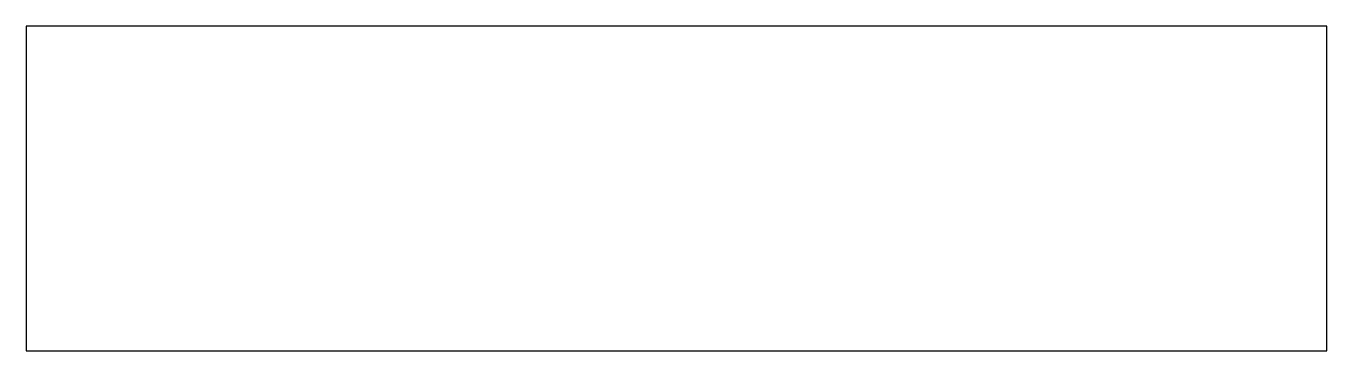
# Model space of a CAD drawing. Header units: millimetres. Extents: x -220 to 220, y -55 to 55.
import ezdxf

# ---------------------------------------------------------------- set-up
doc = ezdxf.new("R2010")
doc.units = ezdxf.units.MM

msp = doc.modelspace()

# ---------------------------------------------------------------- linework, layer by layer
for p, q in [((220.35, 55, 1), (-220.35, 55, 1)), ((-220.35, 55, 1), (-220.35, -55, 1)), ((220.35, -55, 1), (220.35, 55, 1)), ((-220.35, -55, 1), (220.35, -55, 1))]:
    msp.add_line(p, q)

doc.saveas('drawing.dxf')
